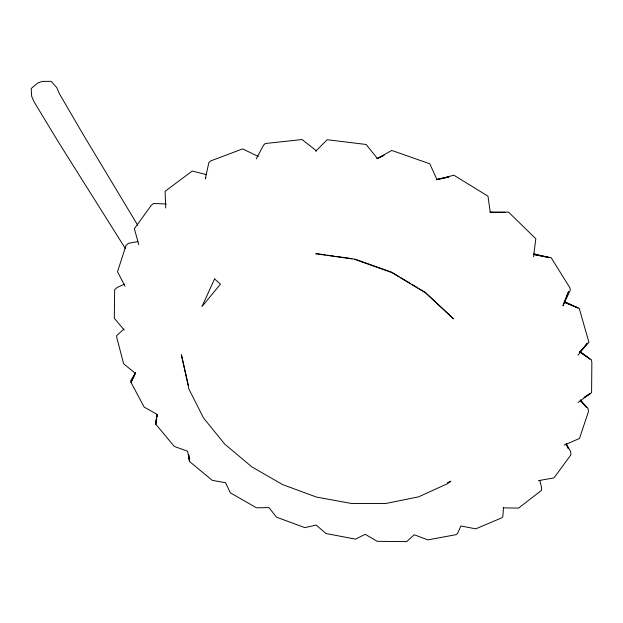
<?xml version="1.0" encoding="UTF-8"?>
<svg xmlns="http://www.w3.org/2000/svg" width="623" height="623" viewBox="0 0 623 623"><rect width="100%" height="100%" fill="white"/><g stroke="black" fill="none" stroke-linecap="round" stroke-linejoin="round"><path stroke-width="0.93" d="M503.548 507.402L502.8 516.825L501.297 518.032L475.762 528.841L460.934 525.976L457.438 533.67L456.013 534.69L427.822 539.876L414.194 534.736L406.648 541.644L377.172 541.317L365.234 534.3L355.531 539.136L326.031 533.537L316.173 525.064L304.803 527.634L276.448 517.129L268.996 507.613L256.45 507.792L230.331 492.816L225.557 482.7L212.35 480.403L189.524 461.503L188.753 455.436M533.529 256.731L535.827 238.757L508.454 212.046L490.293 212.552L490.075 211.913L505.284 212.388M156.716 418.633L155.828 424.263L174.331 446.442L187.64 451.231L189.524 461.503L188.769 454.743M157.012 416.756L157.308 414.879M157.222 414.754L155.509 422.62L155.828 424.263L156.996 414.326L144.162 407.076L131.017 382.413L130.76 380.598L135.479 372.803M563.504 304.359L562.997 305.87L568.573 291.556L563.504 304.359L570.247 290.396L569.944 287.881L551.176 257.712L533.459 254.425L549.377 257.626M135.541 372.889L131.017 382.413L135.323 373.356L123.619 363.762L116.789 337.611L116.633 335.61L123.798 329.131M205.956 177.493L205.263 178.91L208.9 162.447L210.987 160.82L242.674 148.881L258.265 156.49M256.279 158.849L263.622 145.066L265.39 143.516L302.03 139.536L316.5 150.875L315.752 151.171L327.184 139.731L366.106 144.466L377.32 158.39L384.157 155.174M577.996 355.149L587.396 343.211L579.678 352.252M579.787 352.221L588.891 342.261L579.226 308.299L564.126 302.139L577.957 307.996L564.337 301.493M577.988 402.528L590.316 393.51L584 397.521M585.028 396.874L591.593 392.708L591.85 362.664L591.414 359.767L579.694 351.855M383.052 155.789L376.907 158.725L391.766 150.454L429.839 163.802L436.785 179.26L448.7 176.932M447.431 482.763L450.888 481.19L447.501 483.65L418.625 496.843L386.019 503.462L351.395 503.47L316.422 497.061L282.678 484.632L251.684 466.767L224.864 444.246L203.55 418.002L188.956 389.18L181.386 354.705L188.341 385.294M124.662 284.088L117.116 287.476L114.663 289.711L114.305 317.356L114.328 318.283L124.211 329.995M564.134 445.079L579.445 438.514L588.462 411.616L588.057 408.486L580.106 400.067L586.414 407.333L580.449 400.067M448.677 177.08L436.707 179.72L453.894 175.219L487.98 196.167L490.293 212.552L505.315 212.49M137.808 241.607L128.486 243.305L126.025 245.33L117.521 271.745L125.036 286.3M538.389 480.66L553.668 477.934L554.447 477.273L570.925 454.86L570.645 451.566L566.143 443.568M316.827 253.693L315.69 253.748L354.207 259.184L391.789 272.57L425.711 292.974L453.552 318.851L425.135 292.296L419.435 288.87M503.15 507.87L518.57 508.095L541.512 490.356L541.41 486.945L539.868 480.473M166.279 203.994L153.655 203.472L151.28 205.31L134.381 228.742L138.773 244.707M317.777 253.826L325.362 254.893M327.254 255.165L333.897 256.1M335.789 256.365L351.902 258.638M533.927 253.787L549.408 257.595M206.641 174.689L192.242 171.013L165.111 191.284L165.718 207.95M354.752 259.043L391.742 272.212L399.07 276.628M400.706 277.601L410.471 283.481M412.107 284.462L417.807 287.888M580.48 352.447L589.88 359.035L580.387 351.715M125.34 248.491L58.749 142.581L34.506 102.577L31.695 96.456L31.189 88.528L37.762 83.046L42.13 81.411L51.172 81.356L56.724 87.555L59.465 93.808L82.594 133.532L137.738 225.269M566.689 445.196L568.246 448.412M566.611 444.783L568.223 448.28M214.553 278.925L201.953 306.625L220.472 284.15L214.553 278.925"/></g></svg>
